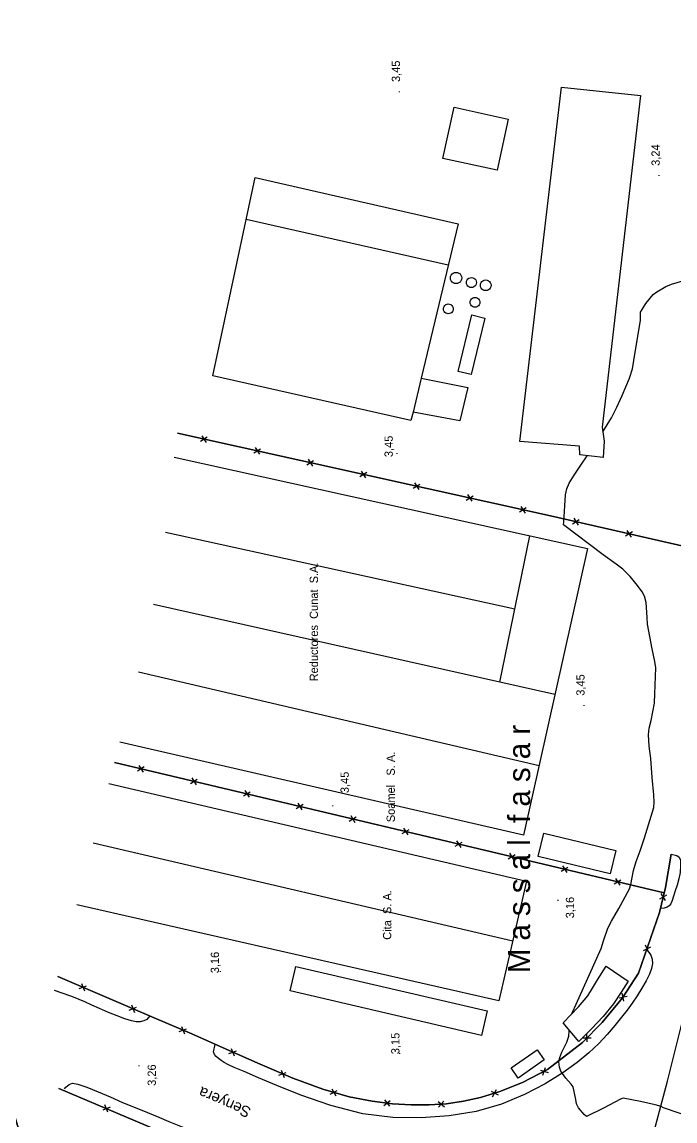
# Model space of a CAD drawing. Extents: x 731854 to 732444, y 4380981 to 4382008.
# Drawn here: x 732072.5 to 732191.3, y 4381284.5 to 4381484.4 of the extents above; entities that cross this region are included whole.
import ezdxf

# ---------------------------------------------------------------- set-up
doc = ezdxf.new("R2010")
doc.units = 0
doc.layers.get('0').update_dxf_attribs({"linetype": 'CONTINUOUS'})
for name, color, linetype in [('1', 7, 'CONTINUOUS'), ('28', 7, 'CONTINUOUS'), ('3', 7, 'CONTINUOUS'), ('44', 7, 'CONTINUOUS'), ('48', 7, 'CONTINUOUS'), ('50', 7, 'CONTINUOUS'), ('PATTERN_CLASS', 7, 'CONTINUOUS')]:
    doc.layers.add(name, color=color, linetype=linetype)

msp = doc.modelspace()

# ---------------------------------------------------------------- linework, layer by layer
at = {"layer": '1', "color": 0, "linetype": 'CONTINUOUS'}
for p, q in [((732104.98, 4381408.17), (732106.22, 4381408.94)), ((732105.22, 4381409.16), (732106.02, 4381407.94)), ((732114.65, 4381406.02), (732115.88, 4381406.79)), ((732114.89, 4381407.02), (732115.68, 4381405.79)), ((732124.31, 4381403.88), (732125.55, 4381404.65)), ((732124.55, 4381404.87), (732125.35, 4381403.65)), ((732133.98, 4381401.74), (732135.22, 4381402.51)), ((732134.22, 4381402.73), (732135.01, 4381401.51)), ((732143.64, 4381399.6), (732144.88, 4381400.37)), ((732143.88, 4381400.59), (732144.68, 4381399.37)), ((732153.31, 4381397.46), (732154.55, 4381398.23)), ((732153.55, 4381398.45), (732154.34, 4381397.23)), ((732162.98, 4381395.31), (732164.21, 4381396.08)), ((732163.22, 4381396.3), (732164.01, 4381395.08)), ((732172.63, 4381393.15), (732173.87, 4381393.91)), ((732172.88, 4381394.14), (732173.67, 4381392.91)), ((732182.53, 4381391.94), (732183.32, 4381390.71)), ((732182.29, 4381390.95), (732183.53, 4381391.71)), ((732093.5, 4381348.19), (732094.75, 4381348.95)), ((732093.76, 4381349.18), (732094.53, 4381347.95)), ((732103.13, 4381345.91), (732104.38, 4381346.66)), ((732103.39, 4381346.9), (732104.16, 4381345.66)), ((732112.77, 4381343.62), (732114.01, 4381344.38)), ((732113.02, 4381344.61), (732113.8, 4381343.38)), ((732122.4, 4381341.34), (732123.65, 4381342.09)), ((732122.65, 4381342.33), (732123.43, 4381341.09)), ((732132.29, 4381340.04), (732133.06, 4381338.81)), ((732132.03, 4381339.05), (732133.28, 4381339.81)), ((732141.66, 4381336.77), (732142.91, 4381337.52)), ((732141.92, 4381337.76), (732142.7, 4381336.52)), ((732151.3, 4381334.48), (732152.54, 4381335.23)), ((732151.55, 4381335.47), (732152.33, 4381334.24)), ((732160.93, 4381332.2), (732162.18, 4381332.95)), ((732161.18, 4381333.19), (732161.96, 4381331.95)), ((732170.56, 4381329.91), (732171.81, 4381330.66)), ((732170.82, 4381330.89), (732171.59, 4381329.66)), ((732180.19, 4381327.61), (732181.44, 4381328.36)), ((732180.45, 4381328.6), (732181.22, 4381327.37)), ((732189.53, 4381324.61), (732188.78, 4381325.87)), ((732188.54, 4381324.88), (732189.78, 4381325.64)), ((732185.55, 4381315.5), (732186.85, 4381316.15)), ((732186.51, 4381315.14), (732185.88, 4381316.46)), ((732082.89, 4381308.55), (732084.24, 4381309.08)), ((732083.31, 4381309.48), (732083.86, 4381308.13)), ((732181.11, 4381306.87), (732182.54, 4381307.18)), ((732181.96, 4381306.29), (732181.67, 4381307.72)), ((732091.99, 4381304.65), (732093.34, 4381305.18)), ((732092.41, 4381305.58), (732092.96, 4381304.23)), ((732101.08, 4381300.73), (732102.44, 4381301.26)), ((732101.5, 4381301.66), (732102.05, 4381300.31)), ((732175.27, 4381298.86), (732175.26, 4381300.32)), ((732174.55, 4381299.59), (732176.01, 4381299.62)), ((732110.13, 4381296.75), (732111.5, 4381297.26)), ((732110.57, 4381297.67), (732111.1, 4381296.32)), ((732167.26, 4381292.8), (732167.73, 4381294.18)), ((732119.21, 4381292.78), (732120.57, 4381293.31)), ((732119.63, 4381293.71), (732120.19, 4381292.36)), ((732166.82, 4381293.72), (732168.21, 4381293.28)), ((732110.68, 4381277.1), (732079.21, 4381290.37)), ((732128.55, 4381289.33), (732129.83, 4381290.02)), ((732128.85, 4381290.3), (732129.57, 4381289.04)), ((732157.81, 4381289.87), (732159.1, 4381289.2)), ((732158.09, 4381288.89), (732158.78, 4381290.17)), ((732138.3, 4381287.28), (732139.46, 4381288.17)), ((732138.44, 4381288.29), (732139.36, 4381287.16)), ((732148.22, 4381288.01), (732149.34, 4381287.07)), ((732148.28, 4381286.99), (732149.24, 4381288.09)), ((732088.56, 4381286.99), (732087.21, 4381286.45)), ((732088.15, 4381286.06), (732087.59, 4381287.4))]:
    msp.add_line(p, q, dxfattribs=at)
for points in [[(732186.02, 4381277.19), (732189.92, 4381291.69), (732193.39, 4381305.53), (732196.33, 4381318.35), (732199.22, 4381331.94), (732202.48, 4381347.91), (732205.78, 4381365.09), (732208.68, 4381381.98), (732211.17, 4381398.46), (732213.34, 4381414.64), (732215.22, 4381430.06), (732216.85, 4381444.3), (732218.24, 4381457.58), (732219.43, 4381470.17), (732220.48, 4381481.88), (732221.42, 4381492.44)], [(732163.08, 4381408.1), (732170.64, 4381472.56), (732184.97, 4381471.06), (732178.05, 4381410.73), (732178.38, 4381408.19), (732178.19, 4381405.19), (732173.97, 4381405.67), (732173.93, 4381407.26), (732163.08, 4381408.1)], [(732158.94, 4381457.48), (732149.07, 4381459.62), (732151.08, 4381468.92), (732160.95, 4381466.78), (732158.94, 4381457.48)], [(732145.1, 4381419.63), (732153.57, 4381417.92), (732152.16, 4381411.9), (732143.66, 4381413.42), (732143.23, 4381411.94), (732107.22, 4381420.07), (732114.93, 4381456.12), (732151.82, 4381447.71), (732145.1, 4381419.63)], [(732100.78, 4381409.63), (732168.64, 4381394.59), (732200.24, 4381387.39)], [(732100.17, 4381405.26), (732175.37, 4381388.61), (732163.72, 4381336.46), (732090.3, 4381353.42)], [(732089.32, 4381349.72), (732163.76, 4381332.06), (732189.32, 4381325.97)], [(732088.31, 4381345.89), (732164.29, 4381328.13), (732159.22, 4381306.36), (732082.47, 4381323.81)], [(732179.47, 4381329.44), (732166.39, 4381332.58), (732167.42, 4381336.85), (732180.5, 4381333.7), (732179.47, 4381329.44)], [(732079.03, 4381310.77), (732088.37, 4381306.76), (732096.57, 4381303.25), (732103.39, 4381300.3), (732109.64, 4381297.54), (732115.82, 4381294.78), (732121.77, 4381292.26), (732127.21, 4381290.26), (732132.01, 4381288.87), (732136.17, 4381288.05), (732139.87, 4381287.62), (732143.3, 4381287.4), (732146.56, 4381287.38), (732149.71, 4381287.62), (732152.8, 4381288.08), (732155.92, 4381288.76), (732159.41, 4381289.84), (732163.53, 4381291.5), (732168.11, 4381293.81), (732174.44, 4381298.76), (732178, 4381302.42), (732181.74, 4381306.91), (732184.66, 4381311.37), (732188.46, 4381322.42), (732189.56, 4381326.94), (732190.6, 4381333.03)], [(732190.6, 4381333.03), (732191.58, 4381332.76), (732192.01, 4381332.48), (732192.24, 4381331.92), (732192.28, 4381330.92), (732192.18, 4381329.71), (732191.96, 4381328.52), (732191.66, 4381327.39), (732191.31, 4381326.34), (732190.99, 4381325.39), (732190.74, 4381324.59), (732190.51, 4381323.98), (732190.23, 4381323.62), (732189.83, 4381323.39), (732189.27, 4381323.21), (732188.63, 4381323.13)], [(732186.17, 4381315.56), (732186.51, 4381315.21), (732186.89, 4381314.65), (732187.13, 4381313.94), (732187.18, 4381313.14), (732187.02, 4381312.21), (732186.63, 4381311.16), (732186.03, 4381309.96), (732185.26, 4381308.64), (732184.4, 4381307.25), (732183.5, 4381305.9), (732182.57, 4381304.64), (732181.54, 4381303.34), (732180.32, 4381301.84), (732178.93, 4381300.21), (732177.39, 4381298.56), (732175.62, 4381296.87), (732173.48, 4381295.12), (732170.85, 4381293.25), (732167.65, 4381291.25), (732163.92, 4381289.28), (732159.72, 4381287.52), (732155.12, 4381286.17), (732150.2, 4381285.39), (732145.12, 4381285.05), (732139.95, 4381285.1), (732134.5, 4381285.78), (732128.68, 4381287.28), (732123.23, 4381289.16), (732118.86, 4381290.9), (732115.5, 4381292.35), (732112.92, 4381293.46), (732111.09, 4381294.23), (732109.97, 4381294.76), (732109.27, 4381295.13), (732108.72, 4381295.48), (732108.25, 4381295.84), (732107.83, 4381296.19), (732107.51, 4381296.56), (732107.35, 4381297.06), (732107.66, 4381298.41)], [(732122.29, 4381312.59), (732157.13, 4381304.51), (732156.1, 4381300.05), (732121.26, 4381308.13), (732122.29, 4381312.59)], [(732170.94, 4381302.34), (732173.74, 4381305.26), (732175.44, 4381307.25), (732176.28, 4381308.65), (732177.18, 4381310.16), (732178.78, 4381312.66), (732182.74, 4381309.91), (732181.5, 4381307.89), (732180.09, 4381305.77), (732178.21, 4381303.51), (732176.11, 4381301.23), (732173.77, 4381298.92), (732170.94, 4381302.34)], [(732095.78, 4381303.59), (732095.19, 4381302.96), (732094.65, 4381302.67), (732094.01, 4381302.53), (732093.29, 4381302.53), (732092.4, 4381302.71), (732091.23, 4381303.07), (732089.82, 4381303.6), (732088.23, 4381304.23), (732086.64, 4381304.91), (732085.2, 4381305.56), (732083.94, 4381306.13), (732082.91, 4381306.59), (732082.17, 4381306.9), (732081.37, 4381307.17), (732078.41, 4381308.23)], [(732161.48, 4381294.15), (732166.21, 4381297.44), (732167.5, 4381295.58), (732162.77, 4381292.29), (732161.48, 4381294.15)], [(732080.24, 4381290.33), (732080.49, 4381290.64), (732081.07, 4381291.13), (732081.71, 4381291.34), (732082.69, 4381291.16), (732084.31, 4381290.61), (732086.35, 4381289.8), (732088.52, 4381288.85), (732090.78, 4381287.86), (732093.11, 4381286.91), (732095.36, 4381286.01), (732097.4, 4381285.16), (732099.19, 4381284.39), (732100.75, 4381283.76), (732102.07, 4381283.23), (732103.16, 4381282.76), (732104.04, 4381282.35), (732104.69, 4381281.98), (732105.16, 4381281.6), (732105.47, 4381281.21), (732105.66, 4381280.78), (732105.69, 4381280.23), (732105.35, 4381279.35)]]:
    msp.add_lwpolyline(points, dxfattribs=at)
at = {"layer": '28', "color": 0, "linetype": 'CONTINUOUS'}
for points in [[(732152.48, 4381437.86), (732152.45, 4381437.59), (732152.34, 4381437.34), (732152.18, 4381437.13), (732151.97, 4381436.96), (732151.72, 4381436.86), (732151.45, 4381436.83), (732151.18, 4381436.86), (732150.93, 4381436.96), (732150.72, 4381437.13), (732150.56, 4381437.34), (732150.45, 4381437.59), (732150.42, 4381437.86), (732150.45, 4381438.13), (732150.56, 4381438.38), (732150.72, 4381438.59), (732150.93, 4381438.75), (732151.18, 4381438.86), (732151.45, 4381438.89), (732151.72, 4381438.86), (732151.97, 4381438.75), (732152.18, 4381438.59), (732152.34, 4381438.38), (732152.45, 4381438.13), (732152.48, 4381437.86)], [(732155.15, 4381437.04), (732155.12, 4381436.8), (732155.03, 4381436.58), (732154.89, 4381436.39), (732154.7, 4381436.25), (732154.48, 4381436.16), (732154.24, 4381436.13), (732154, 4381436.16), (732153.78, 4381436.25), (732153.59, 4381436.39), (732153.45, 4381436.58), (732153.36, 4381436.8), (732153.33, 4381437.04), (732153.36, 4381437.28), (732153.45, 4381437.5), (732153.59, 4381437.69), (732153.78, 4381437.83), (732154, 4381437.92), (732154.24, 4381437.94), (732154.48, 4381437.92), (732154.7, 4381437.83), (732154.89, 4381437.69), (732155.03, 4381437.5), (732155.12, 4381437.28), (732155.15, 4381437.04)], [(732157.81, 4381436.53), (732157.78, 4381436.28), (732157.68, 4381436.04), (732157.53, 4381435.84), (732157.33, 4381435.69), (732157.09, 4381435.59), (732156.84, 4381435.56), (732156.59, 4381435.59), (732156.35, 4381435.69), (732156.15, 4381435.84), (732156, 4381436.04), (732155.9, 4381436.28), (732155.87, 4381436.53), (732155.9, 4381436.78), (732156, 4381437.02), (732156.15, 4381437.21), (732156.35, 4381437.37), (732156.59, 4381437.46), (732156.84, 4381437.5), (732157.09, 4381437.46), (732157.33, 4381437.37), (732157.53, 4381437.21), (732157.68, 4381437.02), (732157.78, 4381436.78), (732157.81, 4381436.53)], [(732155.79, 4381433.44), (732155.76, 4381433.21), (732155.67, 4381432.98), (732155.53, 4381432.8), (732155.34, 4381432.66), (732155.12, 4381432.57), (732154.89, 4381432.54), (732154.66, 4381432.57), (732154.44, 4381432.66), (732154.25, 4381432.8), (732154.11, 4381432.98), (732154.02, 4381433.21), (732153.99, 4381433.44), (732154.02, 4381433.67), (732154.11, 4381433.89), (732154.25, 4381434.08), (732154.44, 4381434.21), (732154.66, 4381434.31), (732154.89, 4381434.34), (732155.12, 4381434.31), (732155.34, 4381434.21), (732155.53, 4381434.08), (732155.67, 4381433.89), (732155.76, 4381433.67), (732155.79, 4381433.44)], [(732150.93, 4381432.23), (732150.9, 4381432.01), (732150.81, 4381431.79), (732150.67, 4381431.61), (732150.49, 4381431.46), (732150.27, 4381431.38), (732150.04, 4381431.35), (732149.81, 4381431.38), (732149.59, 4381431.46), (732149.41, 4381431.61), (732149.27, 4381431.79), (732149.18, 4381432.01), (732149.15, 4381432.23), (732149.18, 4381432.46), (732149.27, 4381432.69), (732149.41, 4381432.87), (732149.59, 4381433.01), (732149.81, 4381433.1), (732150.04, 4381433.13), (732150.27, 4381433.1), (732150.49, 4381433.01), (732150.67, 4381432.87), (732150.81, 4381432.69), (732150.9, 4381432.46), (732150.93, 4381432.23)], [(732151.86, 4381420.85), (732154.35, 4381431.14), (732156.71, 4381430.57), (732154.22, 4381420.28), (732151.86, 4381420.85)]]:
    msp.add_lwpolyline(points, dxfattribs=at)
at = {"layer": '3', "color": 0, "linetype": 'CONTINUOUS'}
for p, q in [((732150.02, 4381440.2), (732113.3, 4381448.49)), ((732145.1, 4381419.63), (732143.66, 4381413.42)), ((732162.13, 4381377.62), (732098.6, 4381391.58)), ((732159.42, 4381364.33), (732164.84, 4381390.94)), ((732169.44, 4381362.08), (732096.44, 4381378.46)), ((732093.68, 4381366.21), (732166.56, 4381349.15)), ((732161.75, 4381317.22), (732085.45, 4381335.05))]:
    msp.add_line(p, q, dxfattribs=at)
at = {"layer": '44', "color": 0, "linetype": 'CONTINUOUS'}
for points in [[(732178.16, 4381409.88), (732179.71, 4381412.42), (732180.7, 4381414.33), (732181.67, 4381416.5), (732182.97, 4381419.62), (732183.51, 4381421.35), (732183.78, 4381422.84), (732184.97, 4381430.16), (732185.02, 4381431.62), (732185.27, 4381432.15), (732185.98, 4381433.19), (732187.31, 4381434.87), (732187.99, 4381435.37), (732189.58, 4381436.33), (732190.62, 4381436.71), (732192.72, 4381437.35), (732192.83, 4381437.37)], [(732172.53, 4381304), (732172.62, 4381304.26), (732173.31, 4381305.73), (732177.84, 4381315.84), (732178.25, 4381317.23), (732179.08, 4381319.57), (732179.74, 4381320.86), (732181.06, 4381323.16), (732183.01, 4381326.69), (732183.21, 4381327.51), (732183.71, 4381330.06), (732184.21, 4381331.71), (732184.96, 4381333.65), (732185.72, 4381336), (732187.39, 4381341.5), (732187.48, 4381342.51), (732187.4, 4381343.83), (732187.11, 4381347), (732186.88, 4381350.42), (732186.58, 4381352.67), (732186.46, 4381354.75), (732186.59, 4381355.94), (732186.93, 4381357.37), (732187.57, 4381360.48), (732187.54, 4381360.56), (732187.55, 4381360.58), (732187.63, 4381362.17), (732187.78, 4381366.94), (732187.61, 4381368.08), (732187.12, 4381370.38), (732186.25, 4381374.85), (732186.21, 4381376.09), (732186, 4381378.79), (732185.71, 4381379.94), (732185.27, 4381380.77), (732184.45, 4381381.91), (732183.09, 4381383.54), (732181.78, 4381384.85), (732180.57, 4381385.8), (732178.21, 4381387.51), (732171.02, 4381392.92), (732171.04, 4381393.42), (732171.33, 4381398.4), (732171.6, 4381399.52), (732172.05, 4381400.5), (732172.92, 4381401.98), (732174.15, 4381403.78), (732175.3, 4381405.52)], [(732172.72, 4381290.69), (732172.38, 4381291.17), (732171.4, 4381292.26), (732170.49, 4381293.54), (732170.25, 4381294.26), (732170.15, 4381295.23), (732170.3, 4381296), (732170.71, 4381297.01), (732171.61, 4381298.81), (732171.94, 4381299.92), (732172, 4381300.88), (732172.02, 4381301.04)], [(732204.28, 4381281.73), (732189.2, 4381286.85), (732188.74, 4381287.08), (732187.64, 4381287.39), (732185.02, 4381288), (732181.82, 4381288.64), (732181.37, 4381288.42), (732178.28, 4381286.82), (732175.15, 4381285.29), (732174.77, 4381285.64), (732173.72, 4381286.86), (732173.35, 4381287.62), (732173.23, 4381288.38), (732172.72, 4381290.69)]]:
    msp.add_lwpolyline(points, dxfattribs=at)
at = {"layer": 'PATTERN_CLASS', "color": 0, "linetype": 'CONTINUOUS'}
msp.add_line((732079.21, 4381290.37), (732110.68, 4381277.1), dxfattribs=at)
for points in [[(732200.24, 4381387.39), (732168.64, 4381394.59), (732100.78, 4381409.63)], [(732189.32, 4381325.97), (732163.76, 4381332.06), (732089.32, 4381349.72)], [(732190.6, 4381333.03), (732189.56, 4381326.94), (732188.46, 4381322.42), (732184.66, 4381311.37), (732181.74, 4381306.91), (732178, 4381302.42), (732174.44, 4381298.76), (732168.11, 4381293.81), (732163.53, 4381291.5), (732159.41, 4381289.84), (732155.92, 4381288.76), (732152.8, 4381288.08), (732149.71, 4381287.62), (732146.56, 4381287.38), (732143.3, 4381287.4), (732139.87, 4381287.62), (732136.17, 4381288.05), (732132.01, 4381288.87), (732127.21, 4381290.26), (732121.77, 4381292.26), (732115.82, 4381294.78), (732109.64, 4381297.54), (732103.39, 4381300.3), (732096.57, 4381303.25), (732088.37, 4381306.76), (732079.03, 4381310.77)]]:
    msp.add_lwpolyline(points, dxfattribs=at)

# ---------------------------------------------------------------- texts
at = {"layer": '48', "color": 0, "linetype": 'CONTINUOUS'}
for s, p in [(' 3,45', (732141.26, 4381472.96)), ('.', (732141.26, 4381471.46)), (' 3,24', (732188.49, 4381457.71)), ('.', (732188.49, 4381456.21)), (' 3,45', (732139.94, 4381404.71)), ('.', (732140.81, 4381405.65)), (' 3,45', (732174.82, 4381361.29)), ('.', (732174.82, 4381359.79)), (' 3,45', (732131.94, 4381343.57)), ('.', (732129.15, 4381341.54)), ('.', (732170.13, 4381324.34)), (' 3,16', (732172.92, 4381320.79)), (' 3,16', (732108.34, 4381310.8)), ('.', (732108.69, 4381311.39)), (' 3,15', (732141.16, 4381296.07)), ('.', (732141.33, 4381296.48)), ('.', (732093.89, 4381294.21)), (' 3,26', (732096.86, 4381290.31))]:
    msp.add_text(s, height=1.5, rotation=90, dxfattribs=at).set_placement(p)
at = {"layer": '50', "color": 0, "linetype": 'CONTINUOUS'}
for s, height, rotation, p in [('Reductores  Cunat  S.A.', 1.5, 90, (732126.34, 4381364.46)), ('T e r m i  n o                                         M u n i  c i  p a l                                              d e                          M a s s a l  f a s a r', 4, 90, (732164.92, 4381068.52)), ('Soamel   S. A.', 1.5, 90, (732140.32, 4381338.84)), ('Cita  S. A.', 1.5, 90, (732139.67, 4381317.44)), ('Senyera', 2, 156.6575, (732114.32, 4381286.8))]:
    msp.add_text(s, height=height, rotation=rotation, dxfattribs=at).set_placement(p)

# ---------------------------------------------------------------- meshes
at = {"color": 0, "linetype": 'CONTINUOUS'}
mesh = msp.add_polyface(dxfattribs=at)
corners = [(732162.5, 4380981), (731854.5, 4382007.5), (732444, 4380981), (732444, 4382007.5), (731854.5, 4380981)]
mesh.append_faces([[corners[k] for k in face] for face in [(0, 1, 4), (1, 0, 2, 3)]], dxfattribs={"vtx0": -1, "color": 0})
mesh = msp.add_polyface(dxfattribs=at)
corners = [(732434, 4380991), (732162.5, 4381811), (732162.5, 4380991), (731864.5, 4381811), (732434, 4381811), (731864.5, 4380991)]
mesh.append_faces([[corners[k] for k in face] for face in [(1, 0, 4), (2, 3, 5)]], dxfattribs={"vtx0": -1, "color": 0})
mesh.append_faces([[corners[k] for k in face] for face in [(0, 1, 3, 2)]], dxfattribs={"vtx0": -1, "vtx2": -1, "color": 0})

doc.saveas('drawing.dxf')
